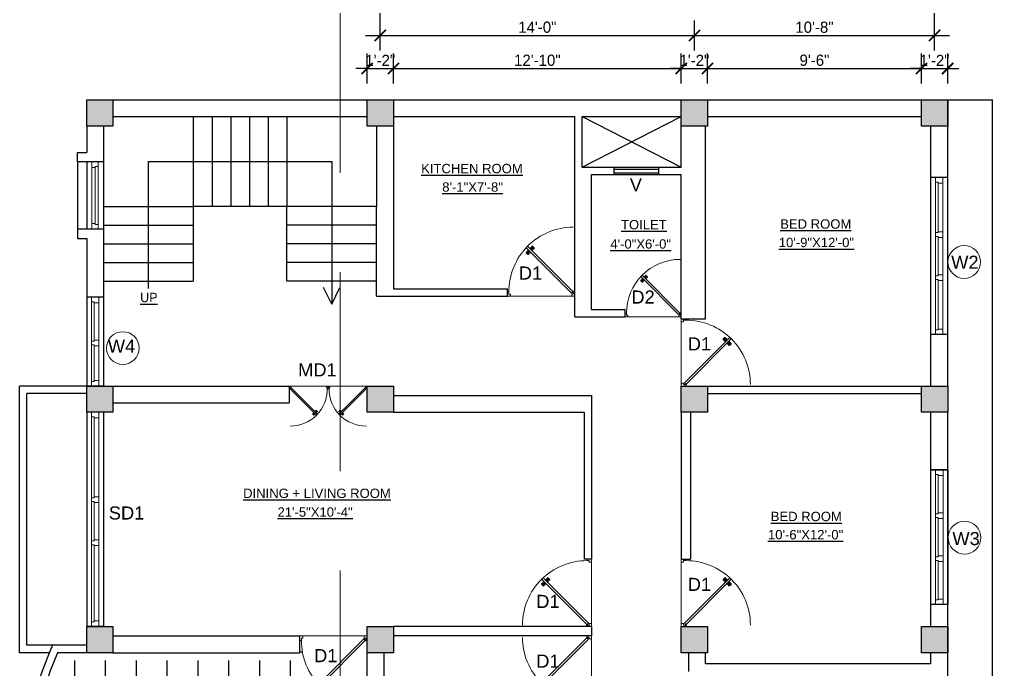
# Model space of a CAD drawing. Header units: inches. Extents: x -343 to 13887, y -13069 to -746.
# Drawn here: x 6872 to 7393, y -9431 to -9083 of the extents above; entities that cross this region are included whole.
import ezdxf

# ---------------------------------------------------------------- set-up
doc = ezdxf.new("R2010")
doc.units = ezdxf.units.IN
doc.header["$LTSCALE"] = 17
doc.header["$MEASUREMENT"] = 0
doc.linetypes.add('21_FP_00$0$HIDDEN', pattern=[0.375, 0.25, -0.125])
doc.linetypes.add('PHANTOM2', pattern=[1.25, 0.625, -0.125, 0.125, -0.125, 0.125, -0.125])
for name, color, linetype, lineweight in [('25 BOT BAR', 12, 'Continuous', 25), ('aa_section_line', 2, 'PHANTOM2', 13), ('door', 202, 'Continuous', 5), ('DOOR & WIN', 1, 'Continuous', 25), ('OUTLINE', 1, 'Continuous', 25), ('PUERTAS', 7, 'Continuous', 9), ('TEXT', 231, 'Continuous', 20), ('WINDOW FRAME PLAN', 162, 'Continuous', 18)]:
    doc.layers.add(name, color=color, linetype=linetype, lineweight=lineweight)
doc.styles.add('ARCHITECTURE', font='stylu.ttf')
doc.styles.add('DIMTEXT', font='arial.ttf', dxfattribs={"height": 6})
doc.dimstyles.new('8 SCALE', dxfattribs={"dimscale": 0, "dimtxt": 6, "dimasz": 6, "dimexe": 8, "dimexo": 8, "dimgap": 1.25, "dimtad": 1, "dimdec": 0, "dimzin": 3, "dimdsep": 46, "dimlunit": 4, "dimtxsty": 'ARCHITECTURE', "dimblk": 'ARCHTICK', "dimcen": 8, "dimdle": 8, "dimclrd": 5, "dimclre": 5, "dimclrt": 7, "dimadec": 0, "dimazin": 0, "dimtfac": 0.75, "dimtdec": 0, "dimtix": 1, "dimtmove": 2, "dimatfit": 3, "dimldrblk": 'ARCHTICK', "dimfxl": 8, "dimfxlon": 1, "dimtolj": 1, "dimtzin": 0, "dimlwd": -1, "dimlwe": -1, "dimarcsym": 0})

# ---------------------------------------------------------------- blocks, each defined once
blk = doc.blocks.new('DFFDFD')
at = {"layer": 'DOOR & WIN'}
for p, q in [((-13646.78, -2252.33), (-13646.78, -2168.33)), ((-13637.78, -2168.33), (-13646.78, -2168.33)), ((-13637.78, -2168.33), (-13637.78, -2252.33)), ((-13637.78, -2252.33), (-13646.78, -2252.33)), ((-13637.78, -2252.33), (-13646.78, -2252.33))]:
    blk.add_line(p, q, dxfattribs=at)
at = {"layer": 'WINDOW FRAME PLAN'}
for p, q in [((-13644.28, -2168.33), (-13644.28, -2170.83)), ((-13640.28, -2168.33), (-13640.28, -2171.33)), ((-13644.28, -2249.83), (-13644.28, -2170.83)), ((-13644.28, -2170.83), (-13642.78, -2170.83)), ((-13642.78, -2170.83), (-13642.78, -2171.33)), ((-13642.78, -2171.33), (-13642.78, -2197.83)), ((-13642.78, -2171.33), (-13640.28, -2171.33)), ((-13640.28, -2171.33), (-13640.28, -2249.33)), ((-13644.28, -2197.83), (-13642.78, -2197.83)), ((-13644.28, -2199.83), (-13642.78, -2199.83)), ((-13642.78, -2197.33), (-13640.28, -2197.33)), ((-13642.78, -2199.83), (-13642.78, -2200.33)), ((-13642.78, -2199.83), (-13642.78, -2220.83)), ((-13642.78, -2200.33), (-13640.28, -2200.33)), ((-13644.28, -2220.83), (-13642.78, -2220.83)), ((-13642.78, -2220.33), (-13640.28, -2220.33)), ((-13642.78, -2220.83), (-13642.78, -2220.33)), ((-13644.28, -2222.83), (-13642.78, -2222.83)), ((-13642.78, -2222.83), (-13642.78, -2249.33)), ((-13642.78, -2223.33), (-13640.28, -2223.33)), ((-13644.28, -2252.33), (-13644.28, -2249.83)), ((-13644.28, -2249.83), (-13642.78, -2249.83)), ((-13642.78, -2249.33), (-13640.28, -2249.33)), ((-13642.78, -2249.83), (-13642.78, -2249.33)), ((-13640.28, -2252.33), (-13640.28, -2249.33))]:
    blk.add_line(p, q, dxfattribs=at)
blk = doc.blocks.new('2ft6in')
at = {"layer": 'PUERTAS', "color": 2}
for p, q in [((0.84, 2.1), (21.02, 22.28)), ((21.71, 21.6), (1.47, 1.37)), ((18.33, 21.76), (18.31, 21.77)), ((21.71, 21.6), (21.02, 22.28)), ((21.18, 18.9), (21.2, 18.89)), ((0, 2), (0, 0)), ((0.6, 2), (0, 2)), ((1.33, 0), (0, 0)), ((0.6, 1.26), (0.6, 2.04)), ((0.67, 1.26), (0.6, 1.26)), ((0.67, 1.26), (0.67, 2.01)), ((0.67, 1), (0.67, 1.26)), ((1.33, 1), (0.67, 1)), ((1.31, 1.53), (0.79, 2.06)), ((1.36, 1.58), (0.81, 2.12)), ((1.36, 1.58), (1.31, 1.53)), ((1.47, 1.37), (1.31, 1.53)), ((1.33, 0), (1.33, 1)), ((28.67, 0), (28.67, 1)), ((28.67, 1), (29.33, 1)), ((28.67, 0), (30, 0)), ((29.33, 1), (29.33, 2)), ((29.33, 2), (30, 2)), ((30, 0), (30, 2))]:
    blk.add_line(p, q, dxfattribs=at)
at = {"layer": 'PUERTAS', "color": 8}
for p, q in [((18.81, 20.78), (18.04, 21.4)), ((18.86, 20.83), (18.08, 21.46)), ((18.95, 20.92), (18.2, 21.58)), ((18.44, 21.9), (18.31, 21.77)), ((19.07, 21.03), (18.34, 21.72)), ((18.44, 21.9), (18.56, 22.02)), ((18.58, 22.01), (18.56, 22.02)), ((19.3, 21.26), (18.61, 22)), ((19.42, 21.38), (18.75, 22.14)), ((19.51, 21.48), (18.88, 22.26)), ((19.55, 21.53), (18.93, 22.3)), ((19.13, 20.8), (19.03, 20.9)), ((19.15, 20.82), (19.05, 20.92)), ((19.19, 20.87), (19.1, 20.96)), ((19.25, 20.93), (19.16, 21.02)), ((19.28, 20.63), (19.32, 20.83)), ((19.4, 21.08), (19.31, 21.17)), ((19.47, 21.15), (19.38, 21.24)), ((19.43, 20.78), (19.4, 20.9)), ((19.51, 21.19), (19.42, 21.28)), ((19.55, 20.91), (19.43, 20.94)), ((19.53, 21.21), (19.44, 21.3)), ((19.7, 21.06), (19.51, 21.01)), ((19.89, 21.24), (19.58, 21.08)), ((20.07, 21.42), (19.64, 21.15)), ((18.91, 20.27), (19.19, 20.69)), ((19.09, 20.44), (19.25, 20.76)), ((19.69, 19.49), (20.12, 19.76)), ((19.87, 19.67), (20.18, 19.83)), ((20.06, 19.85), (20.25, 19.9)), ((20.21, 20), (20.33, 19.97)), ((20.21, 19.38), (20.83, 18.61)), ((20.23, 19.7), (20.32, 19.61)), ((20.25, 19.72), (20.34, 19.63)), ((20.25, 19.43), (20.88, 18.65)), ((20.29, 19.76), (20.38, 19.67)), ((20.33, 20.13), (20.36, 20.01)), ((20.34, 19.53), (21, 18.77)), ((20.36, 19.83), (20.45, 19.74)), ((20.48, 20.28), (20.44, 20.08)), ((20.46, 19.64), (21.14, 18.91)), ((20.5, 19.98), (20.6, 19.89)), ((20.67, 20.47), (20.51, 20.15)), ((20.85, 20.64), (20.57, 20.22)), ((20.57, 20.04), (20.66, 19.95)), ((20.61, 20.09), (20.7, 19.99)), ((20.63, 20.11), (20.72, 20.01)), ((20.69, 19.87), (21.42, 19.19)), ((20.81, 19.99), (21.56, 19.33)), ((20.9, 20.08), (21.68, 19.45)), ((20.95, 20.13), (21.72, 19.51)), ((21.32, 19.01), (21.2, 18.89)), ((21.32, 19.01), (21.44, 19.14)), ((21.43, 19.15), (21.44, 19.14)), ((0, 0), (30, 0))]:
    blk.add_line(p, q, dxfattribs=at)
at = {"layer": 'PUERTAS', "color": 1}
for p, q in [((18.06, 21.44), (18.48, 21.86)), ((18.74, 20.79), (18.06, 21.34)), ((18.08, 21.51), (18.45, 21.88)), ((18.11, 21.49), (18.08, 21.51)), ((18.82, 22.25), (18.45, 21.88)), ((18.9, 22.28), (18.48, 21.86)), ((18.84, 22.23), (18.82, 22.25)), ((18.83, 20.8), (19.18, 21.15)), ((18.92, 20.89), (18.93, 20.88)), ((19.54, 21.59), (18.99, 22.27)), ((19.02, 20.88), (19.24, 21.1)), ((19.12, 20.8), (19.03, 20.89)), ((19.11, 20.79), (19.33, 21.01)), ((19.54, 21.5), (19.18, 21.15)), ((19.45, 21.31), (19.24, 21.1)), ((19.55, 21.22), (19.33, 21.01)), ((19.45, 21.41), (19.45, 21.41)), ((19.54, 21.22), (19.45, 21.31)), ((19.64, 21.23), (19.64, 21.23)), ((19.74, 21.24), (19.73, 21.23)), ((20.12, 21.49), (19.74, 21.24)), ((20.22, 21.48), (20.22, 21.49)), ((18.84, 20.21), (19.1, 20.6)), ((18.85, 20.11), (18.84, 20.12)), ((19.1, 20.7), (19.11, 20.69)), ((19.1, 20.6), (19.1, 20.6)), ((19.53, 19.43), (19.54, 19.42)), ((19.64, 19.42), (20.02, 19.67)), ((20.02, 19.67), (20.03, 19.68)), ((20.12, 19.68), (20.12, 19.68)), ((20.21, 19.69), (20.43, 19.9)), ((20.22, 19.41), (20.57, 19.76)), ((20.22, 19.69), (20.31, 19.6)), ((20.22, 19.32), (20.76, 18.64)), ((20.31, 19.6), (20.52, 19.81)), ((20.31, 19.5), (20.31, 19.5)), ((20.65, 20.12), (20.43, 19.9)), ((20.74, 20.03), (20.52, 19.81)), ((20.93, 20.11), (20.57, 19.76)), ((20.64, 20.11), (20.73, 20.02)), ((20.66, 20.31), (20.65, 20.31)), ((20.65, 20.21), (20.65, 20.22)), ((20.91, 20.7), (20.66, 20.31)), ((20.84, 20.02), (20.83, 20.03)), ((20.86, 18.63), (21.28, 19.05)), ((20.91, 20.8), (20.91, 20.79)), ((20.91, 18.68), (20.94, 18.66)), ((20.94, 18.66), (21.31, 19.03)), ((21.02, 20.12), (21.7, 19.57)), ((21.7, 19.47), (21.28, 19.05)), ((21.67, 19.4), (21.31, 19.03)), ((21.65, 19.42), (21.67, 19.4))]:
    blk.add_line(p, q, dxfattribs=at)
at = {"layer": 'PUERTAS', "color": 2}
for radius in [0.129, 0.0627]:
    blk.add_circle((0.68, 2.14), radius, dxfattribs=at)
at = {"layer": 'PUERTAS', "color": 8}
blk.add_arc((0.68, 2.14), 28.65, 359.7285, 90.0333, dxfattribs=at)
at = {"layer": 'PUERTAS', "color": 1}
for centre, start, end in [((18.94, 22.23), 38.9236, 135), ((18.97, 20.93), 225, 315), ((19.4, 21.36), 315, 45), ((19.49, 21.55), 315, 38.9236), ((19.6, 21.18), 50.2572, 135), ((19.68, 21.28), 230.2572, 315), ((20.17, 21.44), 45, 135), ((18.78, 20.84), 231.0764, 315), ((18.89, 20.16), 135, 225), ((19.16, 20.74), 135, 219.7428), ((19.06, 20.65), 315, 39.7428), ((19.59, 19.47), 225, 315), ((20.07, 19.63), 50.2572, 135), ((20.16, 19.73), 230.2572, 315), ((20.27, 19.36), 135, 218.9236), ((20.35, 19.55), 135, 225), ((20.7, 20.26), 135, 219.7428), ((20.6, 20.17), 315, 39.7428), ((20.78, 19.98), 45, 135), ((20.82, 18.68), 218.9236, 315), ((20.87, 20.75), 315, 45), ((20.98, 20.07), 51.0764, 135), ((21.65, 19.52), 315, 51.0764)]:
    blk.add_arc(centre, 0.0667, start, end, dxfattribs=at)
blk = doc.blocks.new('*U2794')
at = {"color": 3, "xscale": -1}
blk.add_blockref('2ft6in', (42, 0), dxfattribs=at)
blk = doc.blocks.new('MAIN DLOOR')
at = {"layer": 'door', "color": 3, "yscale": 0.7999999999374268, "zscale": 0.7999999998966563, "rotation": 180}
for p, xscale in [((11264.75, 306.61), 0.7999999999592546), ((11245.55, 306.61), -0.7999999999592546)]:
    blk.add_blockref('*U2794', p, dxfattribs=dict(at, xscale=xscale))
blk = doc.blocks.new('ffddd')
at = {"layer": 'DOOR & WIN'}
for p, q in [((-13345.31, -2388.07), (-13345.31, -2316.07)), ((-13336.31, -2316.07), (-13345.31, -2316.07)), ((-13336.31, -2316.07), (-13336.31, -2388.07)), ((-13336.31, -2388.07), (-13345.31, -2388.07)), ((-13336.31, -2388.07), (-13345.31, -2388.07))]:
    blk.add_line(p, q, dxfattribs=at)
at = {"layer": 'WINDOW FRAME PLAN'}
for p, q in [((-13342.81, -2316.07), (-13342.81, -2318.57)), ((-13342.81, -2385.57), (-13342.81, -2318.57)), ((-13342.81, -2318.57), (-13341.31, -2318.57)), ((-13341.31, -2318.57), (-13341.31, -2319.07)), ((-13341.31, -2319.07), (-13341.31, -2339.57)), ((-13341.31, -2319.07), (-13338.81, -2319.07)), ((-13338.81, -2316.07), (-13338.81, -2319.07)), ((-13338.81, -2319.07), (-13338.81, -2385.07)), ((-13342.81, -2339.57), (-13341.31, -2339.57)), ((-13342.81, -2341.57), (-13341.31, -2341.57)), ((-13341.31, -2339.07), (-13338.81, -2339.07)), ((-13341.31, -2341.57), (-13341.31, -2342.07)), ((-13341.31, -2341.57), (-13341.31, -2362.57)), ((-13341.31, -2342.07), (-13338.81, -2342.07)), ((-13342.81, -2362.57), (-13341.31, -2362.57)), ((-13341.31, -2362.07), (-13338.81, -2362.07)), ((-13341.31, -2362.57), (-13341.31, -2362.07)), ((-13342.81, -2364.57), (-13341.31, -2364.57)), ((-13341.31, -2364.57), (-13341.31, -2385.57)), ((-13341.31, -2365.07), (-13338.81, -2365.07)), ((-13342.81, -2388.07), (-13342.81, -2385.57)), ((-13342.81, -2385.57), (-13341.31, -2385.57)), ((-13341.31, -2385.07), (-13338.81, -2385.07)), ((-13341.31, -2385.57), (-13341.31, -2385.07)), ((-13338.81, -2388.07), (-13338.81, -2385.07))]:
    blk.add_line(p, q, dxfattribs=at)
blk = doc.blocks.new('_ArchTick')
at = {"color": 0, "linetype": 'ByBlock', "const_width": 0.15}
blk.add_lwpolyline([(-0.5, -0.5), (0.5, 0.5)], dxfattribs=at)
blk = doc.blocks.new('*D3039')
at = {"layer": 'Defpoints', "color": 0, "transparency": 16777216}
for p in [(7072.29, -9109.66), (7058.29, -9126.4), (7072.29, -9126.4)]:
    blk.add_point(p, dxfattribs=at)
at = {"layer": 'OUTLINE', "color": 5, "transparency": 16777216}
for p, q in [((7058.29, -9117.66), (7058.29, -9101.66)), ((7072.29, -9117.66), (7072.29, -9101.66)), ((7058.29, -9109.66), (7052.29, -9109.66)), ((7058.29, -9109.66), (7072.29, -9109.66)), ((7072.29, -9109.66), (7078.29, -9109.66))]:
    blk.add_line(p, q, dxfattribs=at)
at = {"layer": 'OUTLINE', "color": 5, "transparency": 16777216, "xscale": 6, "yscale": 6, "zscale": 6}
blk.add_blockref('_ArchTick', (7058.29, -9109.66), dxfattribs=at)
at = {"layer": 'OUTLINE', "color": 5, "transparency": 16777216, "xscale": 6, "yscale": 6, "zscale": 6, "rotation": 180}
blk.add_blockref('_ArchTick', (7072.29, -9109.66), dxfattribs=at)
at = {"layer": 'OUTLINE', "color": 7, "transparency": 16777216, "insert": (7065.29, -9105.35), "char_height": 6, "attachment_point": 5, "style": 'ARCHITECTURE'}
blk.add_mtext('\\A1;1\'-2"', dxfattribs=at)
blk = doc.blocks.new('*D3040')
at = {"layer": 'Defpoints', "color": 0, "transparency": 16777216}
for p in [(7226.29, -9109.66), (7072.29, -9126.4), (7226.29, -9126.4)]:
    blk.add_point(p, dxfattribs=at)
at = {"layer": 'OUTLINE', "color": 5, "transparency": 16777216}
for p, q in [((7072.29, -9117.66), (7072.29, -9101.66)), ((7226.29, -9117.66), (7226.29, -9101.66)), ((7064.29, -9109.66), (7234.29, -9109.66))]:
    blk.add_line(p, q, dxfattribs=at)
at = {"layer": 'OUTLINE', "color": 5, "transparency": 16777216, "xscale": 6, "yscale": 6, "zscale": 6, "rotation": 180}
blk.add_blockref('_ArchTick', (7072.29, -9109.66), dxfattribs=at)
at = {"layer": 'OUTLINE', "color": 5, "transparency": 16777216, "xscale": 6, "yscale": 6, "zscale": 6}
blk.add_blockref('_ArchTick', (7226.29, -9109.66), dxfattribs=at)
at = {"layer": 'OUTLINE', "color": 7, "transparency": 16777216, "insert": (7149.29, -9105.3), "char_height": 6, "attachment_point": 5, "style": 'ARCHITECTURE'}
blk.add_mtext('\\A1;12\'-10"', dxfattribs=at)
blk = doc.blocks.new('*D3041')
at = {"layer": 'Defpoints', "color": 0, "transparency": 16777216}
for p in [(7240.29, -9109.66), (7226.29, -9126.4), (7240.29, -9126.4)]:
    blk.add_point(p, dxfattribs=at)
at = {"layer": 'OUTLINE', "color": 5, "transparency": 16777216}
for p, q in [((7226.29, -9117.66), (7226.29, -9101.66)), ((7240.29, -9117.66), (7240.29, -9101.66)), ((7226.29, -9109.66), (7220.29, -9109.66)), ((7226.29, -9109.66), (7240.29, -9109.66)), ((7240.29, -9109.66), (7246.29, -9109.66))]:
    blk.add_line(p, q, dxfattribs=at)
at = {"layer": 'OUTLINE', "color": 5, "transparency": 16777216, "xscale": 6, "yscale": 6, "zscale": 6}
blk.add_blockref('_ArchTick', (7226.29, -9109.66), dxfattribs=at)
at = {"layer": 'OUTLINE', "color": 5, "transparency": 16777216, "xscale": 6, "yscale": 6, "zscale": 6, "rotation": 180}
blk.add_blockref('_ArchTick', (7240.29, -9109.66), dxfattribs=at)
at = {"layer": 'OUTLINE', "color": 7, "transparency": 16777216, "insert": (7233.29, -9105.35), "char_height": 6, "attachment_point": 5, "style": 'ARCHITECTURE'}
blk.add_mtext('\\A1;1\'-2"', dxfattribs=at)
blk = doc.blocks.new('*D3042')
at = {"layer": 'Defpoints', "color": 0, "transparency": 16777216}
for p in [(7354.76, -9109.66), (7240.29, -9126.4), (7354.76, -9126.4)]:
    blk.add_point(p, dxfattribs=at)
at = {"layer": 'OUTLINE', "color": 5, "transparency": 16777216}
for p, q in [((7240.29, -9117.66), (7240.29, -9101.66)), ((7354.76, -9117.66), (7354.76, -9101.66)), ((7232.29, -9109.66), (7362.76, -9109.66))]:
    blk.add_line(p, q, dxfattribs=at)
at = {"layer": 'OUTLINE', "color": 5, "transparency": 16777216, "xscale": 6, "yscale": 6, "zscale": 6, "rotation": 180}
blk.add_blockref('_ArchTick', (7240.29, -9109.66), dxfattribs=at)
at = {"layer": 'OUTLINE', "color": 5, "transparency": 16777216, "xscale": 6, "yscale": 6, "zscale": 6}
blk.add_blockref('_ArchTick', (7354.76, -9109.66), dxfattribs=at)
at = {"layer": 'OUTLINE', "color": 7, "transparency": 16777216, "insert": (7297.52, -9105.29), "char_height": 6, "attachment_point": 5, "style": 'ARCHITECTURE'}
blk.add_mtext('\\A1;9\'-6"', dxfattribs=at)
blk = doc.blocks.new('*D3043')
at = {"layer": 'Defpoints', "color": 0, "transparency": 16777216}
for p in [(7368.76, -9109.66), (7354.76, -9126.4), (7368.76, -9126.4)]:
    blk.add_point(p, dxfattribs=at)
at = {"layer": 'OUTLINE', "color": 5, "transparency": 16777216}
for p, q in [((7354.76, -9117.66), (7354.76, -9101.66)), ((7368.76, -9117.66), (7368.76, -9101.66)), ((7354.76, -9109.66), (7348.76, -9109.66)), ((7354.76, -9109.66), (7368.76, -9109.66)), ((7368.76, -9109.66), (7374.76, -9109.66))]:
    blk.add_line(p, q, dxfattribs=at)
at = {"layer": 'OUTLINE', "color": 5, "transparency": 16777216, "xscale": 6, "yscale": 6, "zscale": 6}
blk.add_blockref('_ArchTick', (7354.76, -9109.66), dxfattribs=at)
at = {"layer": 'OUTLINE', "color": 5, "transparency": 16777216, "xscale": 6, "yscale": 6, "zscale": 6, "rotation": 180}
blk.add_blockref('_ArchTick', (7368.76, -9109.66), dxfattribs=at)
at = {"layer": 'OUTLINE', "color": 7, "transparency": 16777216, "insert": (7361.76, -9105.35), "char_height": 6, "attachment_point": 5, "style": 'ARCHITECTURE'}
blk.add_mtext('\\A1;1\'-2"', dxfattribs=at)
blk = doc.blocks.new('*D3044')
at = {"layer": 'Defpoints', "color": 0, "transparency": 16777216}
for p in [(7233.29, -9092.02), (7065.29, -9133.4), (7233.29, -9133.4)]:
    blk.add_point(p, dxfattribs=at)
at = {"layer": 'OUTLINE', "color": 5, "transparency": 16777216}
for p, q in [((7065.29, -9100.02), (7065.29, -9084.02)), ((7233.29, -9100.02), (7233.29, -9084.02)), ((7057.29, -9092.02), (7241.29, -9092.02))]:
    blk.add_line(p, q, dxfattribs=at)
at = {"layer": 'OUTLINE', "color": 5, "transparency": 16777216, "xscale": 6, "yscale": 6, "zscale": 6, "rotation": 180}
blk.add_blockref('_ArchTick', (7065.29, -9092.02), dxfattribs=at)
at = {"layer": 'OUTLINE', "color": 5, "transparency": 16777216, "xscale": 6, "yscale": 6, "zscale": 6}
blk.add_blockref('_ArchTick', (7233.29, -9092.02), dxfattribs=at)
at = {"layer": 'OUTLINE', "color": 7, "transparency": 16777216, "insert": (7149.29, -9087.61), "char_height": 6, "attachment_point": 5, "style": 'ARCHITECTURE'}
blk.add_mtext('\\A1;14\'-0"', dxfattribs=at)
blk = doc.blocks.new('*D3045')
at = {"layer": 'Defpoints', "color": 0, "transparency": 16777216}
for p in [(7361.76, -9092.02), (7233.29, -9133.4), (7361.76, -9133.4)]:
    blk.add_point(p, dxfattribs=at)
at = {"layer": 'OUTLINE', "color": 5, "transparency": 16777216}
for p, q in [((7233.29, -9100.02), (7233.29, -9084.02)), ((7361.76, -9100.02), (7361.76, -9084.02)), ((7225.29, -9092.02), (7369.76, -9092.02))]:
    blk.add_line(p, q, dxfattribs=at)
at = {"layer": 'OUTLINE', "color": 5, "transparency": 16777216, "xscale": 6, "yscale": 6, "zscale": 6, "rotation": 180}
blk.add_blockref('_ArchTick', (7233.29, -9092.02), dxfattribs=at)
at = {"layer": 'OUTLINE', "color": 5, "transparency": 16777216, "xscale": 6, "yscale": 6, "zscale": 6}
blk.add_blockref('_ArchTick', (7361.76, -9092.02), dxfattribs=at)
at = {"layer": 'OUTLINE', "color": 7, "transparency": 16777216, "insert": (7297.52, -9087.64), "char_height": 6, "attachment_point": 5, "style": 'ARCHITECTURE'}
blk.add_mtext('\\A1;10\'-8"', dxfattribs=at)
blk = doc.blocks.new('*D3046')
at = {"layer": 'Defpoints', "color": 0, "transparency": 16777216}
for p in [(7361.76, -9076.49), (7065.29, -9133.4), (7361.76, -9133.4)]:
    blk.add_point(p, dxfattribs=at)
at = {"layer": 'OUTLINE', "color": 5, "transparency": 16777216}
for p, q in [((7065.29, -9084.49), (7065.29, -9068.49)), ((7361.76, -9084.49), (7361.76, -9068.49)), ((7057.29, -9076.49), (7369.76, -9076.49))]:
    blk.add_line(p, q, dxfattribs=at)
at = {"layer": 'OUTLINE', "color": 5, "transparency": 16777216, "xscale": 6, "yscale": 6, "zscale": 6, "rotation": 180}
blk.add_blockref('_ArchTick', (7065.29, -9076.49), dxfattribs=at)
at = {"layer": 'OUTLINE', "color": 5, "transparency": 16777216, "xscale": 6, "yscale": 6, "zscale": 6}
blk.add_blockref('_ArchTick', (7361.76, -9076.49), dxfattribs=at)
at = {"layer": 'OUTLINE', "color": 7, "transparency": 16777216, "insert": (7213.52, -9072.11), "char_height": 6, "attachment_point": 5, "style": 'ARCHITECTURE'}
blk.add_mtext('\\A1;24\'-8"', dxfattribs=at)
blk = doc.blocks.new('3ft')
at = {"layer": 'PUERTAS', "color": 6}
for p, q in [((1.01, 2.52), (25.23, 26.74)), ((26.05, 25.92), (25.23, 26.74)), ((26.05, 25.92), (1.77, 1.64)), ((0, 2.4), (0, 0)), ((0.72, 2.4), (0, 2.4)), ((1.6, 0), (0, 0)), ((0.72, 1.52), (0.72, 2.44)), ((0.8, 1.52), (0.72, 1.52)), ((0.8, 1.52), (0.8, 2.41)), ((0.8, 1.2), (0.8, 1.52)), ((1.6, 1.2), (0.8, 1.2)), ((1.57, 1.84), (0.94, 2.47)), ((1.63, 1.89), (0.97, 2.55)), ((1.63, 1.89), (1.57, 1.84)), ((1.77, 1.64), (1.57, 1.84)), ((1.6, 0), (1.6, 1.2)), ((34.4, 0), (34.4, 1.2)), ((34.4, 1.2), (35.2, 1.2)), ((34.4, 0), (36, 0)), ((35.2, 1.2), (35.2, 2.4)), ((35.2, 2.4), (36, 2.4)), ((36, 0), (36, 2.4))]:
    blk.add_line(p, q, dxfattribs=at)
at = {"layer": 'PUERTAS', "color": 1}
for p, q in [((21.67, 25.73), (22.17, 26.23)), ((21.7, 25.82), (22.14, 26.26)), ((22.58, 26.7), (22.14, 26.26)), ((22.67, 26.73), (22.17, 26.23)), ((22.61, 26.67), (22.58, 26.7)), ((23.45, 25.91), (22.79, 26.73)), ((22.49, 24.95), (21.67, 25.61)), ((21.73, 25.79), (21.7, 25.82)), ((22.6, 24.96), (23.02, 25.38)), ((22.61, 24.25), (22.92, 24.72)), ((22.62, 24.13), (22.61, 24.14)), ((22.7, 25.07), (22.71, 25.06)), ((22.82, 25.06), (23.08, 25.32)), ((22.94, 24.95), (22.83, 25.07)), ((22.92, 24.72), (22.92, 24.72)), ((22.93, 24.94), (23.19, 25.21)), ((22.93, 24.84), (22.93, 24.83)), ((23.44, 25.81), (23.02, 25.38)), ((23.34, 25.58), (23.08, 25.32)), ((23.46, 25.47), (23.19, 25.21)), ((23.33, 25.7), (23.34, 25.69)), ((23.45, 25.46), (23.33, 25.57)), ((23.44, 23.31), (23.45, 23.3)), ((23.56, 23.3), (24.03, 23.61)), ((23.57, 25.47), (23.57, 25.47)), ((24.15, 25.79), (23.68, 25.48)), ((23.68, 25.48), (23.68, 25.48)), ((24.03, 23.61), (24.03, 23.62)), ((24.14, 23.62), (24.14, 23.62)), ((24.25, 23.62), (24.51, 23.89)), ((24.27, 25.78), (24.26, 25.79)), ((24.26, 23.29), (24.69, 23.71)), ((24.26, 23.63), (24.37, 23.52)), ((24.26, 23.18), (24.92, 22.37)), ((24.37, 23.52), (24.63, 23.77)), ((24.37, 23.4), (24.37, 23.4)), ((24.78, 24.15), (24.51, 23.89)), ((24.89, 24.03), (24.63, 23.77)), ((25.11, 24.14), (24.69, 23.71)), ((24.77, 24.14), (24.88, 24.03)), ((24.79, 24.38), (24.78, 24.37)), ((24.78, 24.26), (24.78, 24.26)), ((25.1, 24.84), (24.79, 24.38)), ((25, 24.03), (25, 24.03)), ((25.04, 22.36), (25.54, 22.86)), ((25.09, 24.96), (25.1, 24.95)), ((25.1, 22.42), (25.13, 22.39)), ((25.13, 22.39), (25.57, 22.83)), ((25.22, 24.14), (26.03, 23.48)), ((26.04, 23.37), (25.54, 22.86)), ((26.01, 23.27), (25.57, 22.83)), ((25.98, 23.3), (26.01, 23.27))]:
    blk.add_line(p, q, dxfattribs=at)
at = {"layer": 'PUERTAS', "color": 8}
for p, q in [((22.13, 26.28), (21.98, 26.13)), ((22.88, 25.24), (22.01, 26.06)), ((22.13, 26.28), (22.27, 26.42)), ((22.29, 26.41), (22.27, 26.42)), ((23.16, 25.52), (22.34, 26.39)), ((23.3, 25.66), (22.5, 26.56)), ((23.41, 25.77), (22.65, 26.71)), ((23.46, 25.83), (22.72, 26.75)), ((22.57, 24.94), (21.65, 25.68)), ((22.63, 24.99), (21.69, 25.75)), ((22.74, 25.1), (21.84, 25.9)), ((22.69, 24.32), (23.02, 24.83)), ((22.95, 24.96), (22.84, 25.07)), ((22.98, 24.99), (22.86, 25.1)), ((23.03, 25.04), (22.91, 25.15)), ((22.91, 24.53), (23.1, 24.91)), ((23.11, 25.12), (22.99, 25.23)), ((23.13, 24.76), (23.18, 24.99)), ((23.28, 25.3), (23.17, 25.41)), ((23.36, 25.37), (23.25, 25.49)), ((23.31, 24.94), (23.28, 25.08)), ((23.41, 25.43), (23.3, 25.54)), ((23.46, 25.09), (23.32, 25.13)), ((23.44, 25.45), (23.33, 25.56)), ((23.64, 25.27), (23.41, 25.22)), ((23.87, 25.49), (23.49, 25.3)), ((24.08, 25.71), (23.57, 25.38)), ((23.63, 23.38), (24.14, 23.72)), ((23.84, 23.6), (24.22, 23.79)), ((24.07, 23.82), (24.3, 23.88)), ((24.25, 24), (24.39, 23.97)), ((24.25, 23.26), (24.99, 22.34)), ((24.27, 23.64), (24.38, 23.53)), ((24.3, 23.67), (24.41, 23.56)), ((24.3, 23.32), (25.06, 22.38)), ((24.35, 23.72), (24.46, 23.61)), ((24.4, 24.15), (24.43, 24.01)), ((24.41, 23.43), (25.2, 22.53)), ((24.43, 23.8), (24.54, 23.69)), ((24.58, 24.33), (24.52, 24.1)), ((24.55, 23.57), (25.37, 22.7)), ((24.6, 23.97), (24.72, 23.86)), ((24.8, 24.56), (24.61, 24.18)), ((25.02, 24.77), (24.68, 24.26)), ((24.68, 24.05), (24.79, 23.94)), ((24.73, 24.1), (24.85, 23.99)), ((24.76, 24.13), (24.87, 24.02)), ((24.83, 23.85), (25.7, 23.03)), ((24.97, 23.99), (25.87, 23.2)), ((25.08, 24.1), (26.02, 23.34)), ((25.14, 24.15), (26.06, 23.41)), ((25.58, 22.82), (25.43, 22.67)), ((25.58, 22.82), (25.73, 22.97)), ((25.72, 22.98), (25.73, 22.97)), ((0, 0), (36, 0))]:
    blk.add_line(p, q, dxfattribs=at)
at = {"layer": 'PUERTAS', "color": 2}
for p, q in [((21.99, 26.11), (21.98, 26.13)), ((25.42, 22.68), (25.43, 22.67))]:
    blk.add_line(p, q, dxfattribs=at)
at = {"layer": 'PUERTAS', "color": 6}
for radius in [0.155, 0.0752]:
    blk.add_circle((0.82, 2.56), radius, dxfattribs=at)
blk.add_arc((0.82, 2.56), 34.38, 359.7285, 90.0333, dxfattribs=at)
at = {"layer": 'PUERTAS', "color": 1}
for centre, start, end in [((22.73, 26.68), 38.9236, 135), ((22.54, 25.01), 231.0764, 315), ((22.67, 24.2), 135, 225), ((22.77, 25.12), 225, 315), ((22.99, 24.89), 135, 219.7428), ((22.87, 24.78), 315, 39.7428), ((23.28, 25.63), 315, 45), ((23.39, 25.86), 315, 38.9236), ((23.51, 23.36), 225, 315), ((23.51, 25.41), 50.2572, 135), ((23.62, 25.53), 230.2572, 315), ((24.09, 23.56), 50.2572, 135), ((24.2, 23.68), 230.2572, 315), ((24.2, 25.73), 45, 135), ((24.32, 23.23), 135, 218.9236), ((24.42, 23.46), 135, 225), ((24.84, 24.31), 135, 219.7428), ((24.72, 24.21), 315, 39.7428), ((24.94, 23.98), 45, 135), ((24.98, 22.42), 218.9236, 315), ((25.04, 24.89), 315, 45), ((25.17, 24.08), 51.0764, 135), ((25.98, 23.42), 315, 51.0764)]:
    blk.add_arc(centre, 0.08, start, end, dxfattribs=at)
blk = doc.blocks.new('*U2802')
at = {"color": 3, "xscale": -1}
blk.add_blockref('3ft', (42, 0), dxfattribs=at)
blk = doc.blocks.new('*U3030')
at = {"color": 3}
blk.add_blockref('3ft', (0, 0), dxfattribs=at)

msp = doc.modelspace()

# ---------------------------------------------------------------- hatches: boundary and pattern name
at = {"layer": 'DOOR & WIN'}
h = msp.add_hatch(color=256, dxfattribs=at)
h.dxf.hatch_style = 1
h.paths.add_polyline_path([(6908.29, -9126.4), (6908.29, -9140.4), (6922.29, -9140.4), (6922.29, -9126.4)])
h = msp.add_hatch(color=256, dxfattribs=at)
h.dxf.hatch_style = 1
h.paths.add_polyline_path([(7058.29, -9126.4), (7058.29, -9140.4), (7072.29, -9140.4), (7072.29, -9126.4)])
h = msp.add_hatch(color=256, dxfattribs=at)
h.dxf.hatch_style = 1
h.paths.add_polyline_path([(7240.29, -9126.4), (7226.29, -9126.4), (7226.29, -9140.4), (7240.29, -9140.4)])
h = msp.add_hatch(color=256, dxfattribs=at)
h.dxf.hatch_style = 1
h.paths.add_polyline_path([(7368.76, -9126.4), (7354.76, -9126.4), (7354.76, -9140.4), (7368.76, -9140.4)])
h = msp.add_hatch(color=256, dxfattribs=at)
h.dxf.hatch_style = 1
h.paths.add_polyline_path([(6922.29, -9279.4), (6908.29, -9279.4), (6908.29, -9293.4), (6922.29, -9293.4)])
h = msp.add_hatch(color=256, dxfattribs=at)
h.dxf.hatch_style = 1
h.paths.add_polyline_path([(7072.29, -9279.4), (7058.29, -9279.4), (7058.29, -9293.4), (7072.29, -9293.4)])
h = msp.add_hatch(color=256, dxfattribs=at)
h.dxf.hatch_style = 1
h.paths.add_polyline_path([(7240.29, -9279.4), (7226.29, -9279.4), (7226.29, -9293.4), (7240.29, -9293.4)])
h = msp.add_hatch(color=256, dxfattribs=at)
h.dxf.hatch_style = 1
h.paths.add_polyline_path([(7368.76, -9279.4), (7354.76, -9279.4), (7354.76, -9293.4), (7368.76, -9293.4)])
h = msp.add_hatch(color=256, dxfattribs=at)
h.dxf.hatch_style = 1
h.paths.add_polyline_path([(6922.29, -9407.88), (6908.29, -9407.88), (6908.29, -9421.88), (6922.29, -9421.88)])
h = msp.add_hatch(color=256, dxfattribs=at)
h.dxf.hatch_style = 1
h.paths.add_polyline_path([(7072.29, -9407.88), (7058.29, -9407.88), (7058.29, -9421.88), (7072.29, -9421.88)])
h = msp.add_hatch(color=256, dxfattribs=at)
h.dxf.hatch_style = 1
h.paths.add_polyline_path([(7240.29, -9407.88), (7226.29, -9407.88), (7226.29, -9421.88), (7240.29, -9421.88)])
h = msp.add_hatch(color=256, dxfattribs=at)
h.dxf.hatch_style = 1
h.paths.add_polyline_path([(7368.76, -9407.88), (7354.76, -9407.88), (7354.76, -9421.88), (7368.76, -9421.88)])
at = {"layer": 'OUTLINE'}
h = msp.add_hatch(dxfattribs=at)
h.set_pattern_fill('ANGLE', color=8, scale=60)
h.set_pattern_definition([(0, (-4219.174, 0), (0, 16.5), [12, -4.5]), (90, (-4219.174, 0), (-16.5, 1e-15), [12, -4.5])])
h.paths.add_polyline_path([(7058.29, -9449.82), (7057.49, -9449.82, -0.415773), (7023.09, -9415.28), (7022.29, -9415.28), (7022.29, -9421.88), (6922.29, -9421.88), (6908.29, -9421.88), (6892.61, -9421.88, 0.203286), (6892.61, -9582.4), (6908.29, -9582.4), (6908.29, -9572.4), (6922.29, -9572.4), (6922.29, -9581.4), (7058.29, -9581.4), (7058.29, -9572.4)])

# ---------------------------------------------------------------- linework, layer by layer
at = {"layer": '25 BOT BAR'}
for p, q in [((6922.29, -9126.4), (7058.29, -9126.4)), ((6922.29, -9135.4), (7058.29, -9135.4)), ((6965.29, -9135.4), (6965.29, -9183.4)), ((6975.29, -9135.4), (6975.29, -9183.4)), ((6985.29, -9135.4), (6985.29, -9183.4)), ((6995.29, -9135.4), (6995.29, -9183.4)), ((7005.29, -9135.4), (7005.29, -9183.4)), ((7015.29, -9135.4), (7015.29, -9183.4)), ((7173.29, -9162.4), (7226.29, -9135.4)), ((7173.29, -9135.4), (7226.29, -9162.4)), ((6908.29, -9140.4), (6908.29, -9154.58)), ((6917.29, -9140.4), (6917.29, -9279.4)), ((7063.29, -9140.4), (7063.29, -9183.4)), ((7072.29, -9140.4), (7072.29, -9227.4)), ((6903.29, -9159.58), (6903.29, -9154.58)), ((6903.29, -9154.58), (6908.29, -9154.58)), ((6908.29, -9159.58), (6903.29, -9159.58)), ((6903.29, -9159.58), (6903.29, -9195.58)), ((6908.29, -9159.58), (6908.29, -9195.58)), ((6917.29, -9159.58), (6908.29, -9159.58)), ((6941.29, -9159.4), (7039.29, -9159.4)), ((6941.29, -9227.19), (6941.29, -9159.4)), ((7039.29, -9159.4), (7039.29, -9235.53)), ((7190.29, -9166.4), (7190.29, -9162.4)), ((7190.29, -9163.4), (7214.29, -9163.4)), ((7214.29, -9166.4), (7214.29, -9162.4)), ((7190.29, -9165.4), (7214.29, -9165.4)), ((6917.29, -9183.4), (6965.29, -9183.4)), ((7015.29, -9183.4), (6965.29, -9183.4)), ((6965.29, -9183.4), (6965.29, -9223.4)), ((7063.29, -9183.4), (7015.29, -9183.4)), ((7015.29, -9223.4), (7015.29, -9183.4)), ((7063.29, -9231.4), (7063.29, -9183.4)), ((6908.29, -9195.58), (6903.29, -9195.58)), ((6903.29, -9195.58), (6903.29, -9200.58)), ((6917.29, -9195.58), (6908.29, -9195.58)), ((6917.29, -9193.4), (6965.29, -9193.4)), ((7063.29, -9193.4), (7015.29, -9193.4)), ((6903.29, -9200.58), (6908.29, -9200.58)), ((6908.29, -9200.58), (6908.29, -9279.4)), ((6917.29, -9203.4), (6965.29, -9203.4)), ((7063.29, -9203.4), (7015.29, -9203.4)), ((6917.29, -9213.4), (6965.29, -9213.4)), ((7063.29, -9213.4), (7015.29, -9213.4)), ((6917.29, -9223.4), (6965.29, -9223.4)), ((7063.29, -9223.4), (7015.29, -9223.4)), ((7039.29, -9235.53), (7034.9, -9226.69)), ((7039.29, -9235.53), (7043.69, -9226.69)), ((7072.29, -9227.4), (7133.29, -9227.4)), ((7133.29, -9231.4), (7133.29, -9227.4)), ((7063.29, -9231.4), (7072.29, -9231.4)), ((7072.29, -9231.4), (7133.29, -9231.4)), ((7196.29, -9242.46), (7196.29, -9238.46)), ((7226.29, -9243.4), (7239.29, -9243.4)), ((6922.29, -9279.4), (7016.55, -9279.4)), ((7072.29, -9284.4), (7178.29, -9284.4)), ((7178.29, -9284.4), (7178.29, -9371.88)), ((6922.29, -9288.4), (7016.55, -9288.4)), ((6908.29, -9293.4), (6908.29, -9407.88)), ((6917.29, -9293.4), (6917.29, -9407.88)), ((7072.29, -9293.4), (7174.29, -9293.4)), ((7174.29, -9293.4), (7174.29, -9371.88)), ((7226.29, -9293.4), (7226.29, -9371.88)), ((7231.29, -9293.4), (7231.29, -9371.88)), ((7359.76, -9324.18), (7359.76, -9293.4)), ((7368.76, -9324.18), (7368.76, -9293.4)), ((7178.29, -9371.88), (7174.29, -9371.88)), ((7226.29, -9371.88), (7231.29, -9371.88)), ((7178.29, -9407.88), (7072.29, -9407.88)), ((7178.29, -9407.88), (7178.29, -9412.88)), ((6922.29, -9412.88), (7022.29, -9412.88)), ((7022.29, -9421.88), (7022.29, -9412.88)), ((7178.29, -9412.88), (7072.29, -9412.88)), ((6922.29, -9421.88), (7022.29, -9421.88)), ((7058.29, -9572.4), (7058.29, -9421.88)), ((7067.29, -9572.4), (7067.29, -9421.88)), ((7230.29, -9431.88), (7230.29, -9421.88)), ((7239.29, -9427.88), (7239.29, -9421.88))]:
    msp.add_line(p, q, dxfattribs=at)
for radius, start, end in [(209.56, 156.2922, 203.7078), (205.56, 157.0183, 202.9817)]:
    msp.add_arc((7081.85, -9502.14), radius, start, end, dxfattribs=at)
at = {"layer": 'aa_section_line', "linetype": '21_FP_00$0$HIDDEN', "ltscale": 25}
msp.add_line((7043.86, -9059.2), (7043.85, -9652.99), dxfattribs=at)
at = {"layer": 'DOOR & WIN'}
for p, q in [((7058.29, -9126.4), (7368.76, -9126.4)), ((7368.76, -9279.4), (7368.76, -9126.4)), ((7392.76, -9604.4), (7392.76, -9126.4)), ((7072.29, -9135.4), (7169.29, -9135.4)), ((7173.29, -9135.4), (7226.29, -9135.4)), ((7240.29, -9135.4), (7354.76, -9135.4)), ((7359.76, -9279.4), (7359.76, -9140.4)), ((7173.29, -9162.4), (7226.29, -9162.4)), ((7178.29, -9166.4), (7226.29, -9166.4)), ((6917.29, -9231.88), (6908.29, -9231.88)), ((7169.29, -9242.46), (7196.29, -9242.46)), ((7178.29, -9238.46), (7196.29, -9238.46)), ((6872.29, -9421.88), (6872.29, -9279.4)), ((7240.29, -9279.4), (7354.76, -9279.4)), ((6876.29, -9417.88), (6876.29, -9283.4)), ((7240.29, -9283.4), (7354.76, -9283.4)), ((6917.29, -9293.4), (6908.29, -9293.4)), ((7359.76, -9407.88), (7359.76, -9324.18)), ((7368.76, -9586.4), (7368.76, -9324.18)), ((6917.29, -9407.88), (6908.29, -9407.88)), ((6917.29, -9407.88), (6908.29, -9407.88)), ((7359.76, -9427.88), (7359.76, -9421.88))]:
    msp.add_line(p, q, dxfattribs=at)
at = {"layer": 'OUTLINE'}
for p, q in [((7368.76, -9126.4), (7392.76, -9126.4)), ((7169.29, -9242.46), (7169.29, -9135.4)), ((7173.29, -9162.4), (7173.29, -9135.4)), ((7226.29, -9162.4), (7226.29, -9140.4)), ((7239.29, -9243.4), (7239.29, -9140.4)), ((7178.29, -9238.46), (7178.29, -9166.4)), ((7226.29, -9243.4), (7226.29, -9166.4)), ((6908.29, -9279.4), (6872.29, -9279.4)), ((6917.29, -9279.4), (6908.29, -9279.4)), ((7016.55, -9279.4), (7016.55, -9288.4)), ((6908.29, -9283.4), (6876.29, -9283.4)), ((7359.76, -9324.18), (7368.76, -9324.18)), ((6908.29, -9417.88), (6876.29, -9417.88)), ((6888.27, -9421.88), (6872.29, -9421.88)), ((6908.29, -9421.88), (6892.61, -9421.88)), ((7359.76, -9427.88), (7239.29, -9427.88))]:
    msp.add_line(p, q, dxfattribs=at)
for points in [[(6908.29, -9126.4), (6922.29, -9126.4), (6922.29, -9140.4), (6908.29, -9140.4)], [(7058.29, -9126.4), (7072.29, -9126.4), (7072.29, -9140.4), (7058.29, -9140.4)], [(7226.29, -9126.4), (7240.29, -9126.4), (7240.29, -9140.4), (7226.29, -9140.4)], [(7354.76, -9126.4), (7368.76, -9126.4), (7368.76, -9140.4), (7354.76, -9140.4)], [(6908.29, -9279.4), (6922.29, -9279.4), (6922.29, -9293.4), (6908.29, -9293.4)], [(7058.29, -9279.4), (7072.29, -9279.4), (7072.29, -9293.4), (7058.29, -9293.4)], [(7226.29, -9279.4), (7240.29, -9279.4), (7240.29, -9293.4), (7226.29, -9293.4)], [(7354.76, -9279.4), (7368.76, -9279.4), (7368.76, -9293.4), (7354.76, -9293.4)], [(6908.29, -9407.88), (6922.29, -9407.88), (6922.29, -9421.88), (6908.29, -9421.88)], [(7058.29, -9407.88), (7072.29, -9407.88), (7072.29, -9421.88), (7058.29, -9421.88)], [(7226.29, -9407.88), (7240.29, -9407.88), (7240.29, -9421.88), (7226.29, -9421.88)], [(7354.76, -9407.88), (7368.76, -9407.88), (7368.76, -9421.88), (7354.76, -9421.88)]]:
    msp.add_lwpolyline(points, close=True, dxfattribs=at)
at = {"layer": 'TEXT'}
for centre in [(7377.63, -9213.07), (6927.57, -9259.07), (7377.78, -9360.38)]:
    msp.add_circle(centre, 8.75, dxfattribs=at)
at = {"layer": 'WINDOW FRAME PLAN'}
for p, q in [((6911.05, -9159.58), (6911.05, -9162.58)), ((6914.36, -9159.58), (6914.36, -9162.08)), ((6911.05, -9162.58), (6911.05, -9192.58)), ((6912.86, -9162.58), (6911.05, -9162.58)), ((6912.86, -9193.08), (6912.86, -9162.08)), ((6912.86, -9162.08), (6912.86, -9162.58)), ((6914.36, -9162.08), (6912.86, -9162.08)), ((6914.36, -9162.08), (6914.36, -9193.08)), ((6912.86, -9192.58), (6911.05, -9192.58)), ((6911.05, -9195.58), (6911.05, -9192.58)), ((6912.86, -9193.08), (6912.86, -9192.58)), ((6914.36, -9193.08), (6912.86, -9193.08)), ((6914.36, -9195.58), (6914.36, -9193.08)), ((6910.79, -9231.88), (6910.79, -9234.38)), ((6914.79, -9231.88), (6914.79, -9234.88)), ((6910.79, -9279.4), (6910.79, -9234.38)), ((6910.79, -9234.38), (6912.29, -9234.38)), ((6912.29, -9234.38), (6912.29, -9234.88)), ((6912.29, -9234.88), (6912.29, -9255.38)), ((6912.29, -9234.88), (6914.79, -9234.88)), ((6914.79, -9234.88), (6914.79, -9279.4)), ((6910.79, -9255.38), (6912.29, -9255.38)), ((6910.79, -9257.38), (6912.29, -9257.38)), ((6912.29, -9254.88), (6914.79, -9254.88)), ((6912.29, -9257.38), (6912.29, -9257.88)), ((6912.29, -9257.38), (6912.29, -9276.9)), ((6912.29, -9257.88), (6914.79, -9257.88)), ((6910.79, -9279.4), (6910.79, -9276.9)), ((6910.79, -9276.9), (6912.29, -9276.9)), ((6912.29, -9276.4), (6914.79, -9276.4)), ((6912.29, -9276.9), (6912.29, -9276.4)), ((6914.79, -9279.4), (6914.79, -9276.4)), ((6910.79, -9293.4), (6910.79, -9295.9)), ((6914.79, -9293.4), (6914.79, -9296.4)), ((6910.79, -9405.38), (6910.79, -9295.9)), ((6910.79, -9295.9), (6912.29, -9295.9)), ((6912.29, -9295.9), (6912.29, -9296.4)), ((6912.29, -9296.4), (6912.29, -9339.14)), ((6912.29, -9296.4), (6914.79, -9296.4)), ((6914.79, -9296.4), (6914.79, -9404.88)), ((6910.79, -9339.14), (6912.29, -9339.14)), ((6910.79, -9341.14), (6912.29, -9341.14)), ((6912.29, -9338.64), (6914.79, -9338.64)), ((6912.29, -9341.14), (6912.29, -9341.64)), ((6912.29, -9341.14), (6912.29, -9362.14)), ((6912.29, -9341.64), (6914.79, -9341.64)), ((6910.79, -9362.14), (6912.29, -9362.14)), ((6912.29, -9361.64), (6914.79, -9361.64)), ((6912.29, -9362.14), (6912.29, -9361.64)), ((6910.79, -9364.14), (6912.29, -9364.14)), ((6912.29, -9364.14), (6912.29, -9404.88)), ((6912.29, -9364.64), (6914.79, -9364.64)), ((6910.79, -9407.88), (6910.79, -9405.38)), ((6910.79, -9405.38), (6912.29, -9405.38)), ((6912.29, -9404.88), (6914.79, -9404.88)), ((6912.29, -9405.38), (6912.29, -9404.88)), ((6914.79, -9407.88), (6914.79, -9404.88))]:
    msp.add_line(p, q, dxfattribs=at)

# ---------------------------------------------------------------- block references
at = {"layer": 'DOOR & WIN', "xscale": -1}
msp.add_blockref('*U3030', (7169.29, -9231.4), dxfattribs=at)
at = {"layer": 'DOOR & WIN'}
msp.add_blockref('*U2794', (7184.29, -9242.46), dxfattribs=at)
for name, p, rotation in [('*U2802', (7226.29, -9237.4), 270), ('*U2802', (7226.29, -9365.88), 270), ('*U3030', (7058.29, -9412.88), 180), ('*U2802', (7178.29, -9454.88), 90.00000000000001)]:
    msp.add_blockref(name, p, dxfattribs=dict(at, rotation=rotation))
at = {"layer": 'DOOR & WIN', "xscale": -0.8696265757972128, "yscale": 0.8696265757972128, "zscale": 0.8696265757972128}
msp.add_blockref('MAIN DLOOR', (16825.2, -9546.03), dxfattribs=at)
at = {"layer": 'DOOR & WIN', "xscale": -1, "rotation": 90}
msp.add_blockref('*U2802', (7178.29, -9365.88), dxfattribs=at)
at = {"layer": 'OUTLINE'}
for name, p in [('DFFDFD', (21006.53, -6999.57)), ('ffddd', (20705.07, -7008.11))]:
    msp.add_blockref(name, p, dxfattribs=at)

# ---------------------------------------------------------------- texts
at = {"layer": 'DOOR & WIN', "char_height": 5, "attachment_point": 5}
for s, insert in [('{\\fArial TUR|b0|i0|c0|p34;\\L\\C7;KITCHEN ROOM}', (7114.3, -9163.17)), ('{\\fArial TUR|b0|i0|c0|p34;\\L\\C7;8\'-1"X7\'-8"}', (7114.65, -9173.03)), ('{\\fArial TUR|b0|i0|c162|p34;\\L\\C7;TOILET}', (7206.28, -9193.16)), ('{\\fArial TUR|b0|i0|c0|p34;\\L\\C7;BED ROOM}', (7298.21, -9192.81)), ('{\\fArial TUR|b0|i0|c0|p34;\\L\\C7;4\'-0"X6\'-0"}', (7204.56, -9203.48)), ('{\\fArial TUR|b0|i0|c0|p34;\\L\\C7;10\'-9"X12\'-0"}', (7298.56, -9202.67)), ('{\\L\\C7;UP}', (6941.47, -9232.07)), ('{\\fArial TUR|b0|i0|c162|p34;\\L\\C7; \\fArial TUR|b0|i0|c0|p34;DINING + LIVING \\fArial TUR|b0|i0|c162|p34;ROOM}', (7030.44, -9336.73)), ('{\\fArial TUR|b0|i0|c0|p34;\\L\\C7;21\'-5"X10\'-4"}', (7030.44, -9346.74)), ('{\\fArial TUR|b0|i0|c0|p34;\\L\\C7;BED ROOM}', (7293.14, -9349.1)), ('{\\fArial TUR|b0|i0|c0|p34;\\L\\C7;10\'-6"X12\'-0"}', (7292.77, -9358.82))]:
    msp.add_mtext(s, dxfattribs=dict(at, insert=insert))
at = {"layer": 'TEXT', "style": 'DIMTEXT'}
for s, p in [('V', (7198.74, -9175.3)), ('W2', (7370.63, -9216.7)), ('W4', (6919.57, -9261.52)), ('SD1', (6920.07, -9350.7)), ('W3', (7371.28, -9364.38))]:
    msp.add_text(s, height=7, rotation=360, dxfattribs=at).set_placement(p)
for s, p in [('D1', (7139.4, -9222.48)), ('D2', (7199.57, -9235.3)), ('D1', (7229.73, -9260.36)), ('MD1', (7021.33, -9274.23)), ('D1', (7229.73, -9388.85)), ('D1', (7148.71, -9397.94)), ('D1', (7029.87, -9426.94)), ('D1', (7148.71, -9429.85))]:
    msp.add_text(s, height=7, dxfattribs=at).set_placement(p)

# ---------------------------------------------------------------- dimensions: what is measured, and where the dimension line sits
at = {"layer": 'OUTLINE'}
for base, p1, p2, picture, middle in [((7361.76, -9076.49), (7065.29, -9133.4), (7361.76, -9133.4), '*D3046', (7213.52, -9072.11)), ((7233.29, -9092.02), (7065.29, -9133.4), (7233.29, -9133.4), '*D3044', (7149.29, -9087.61)), ((7361.76, -9092.02), (7233.29, -9133.4), (7361.76, -9133.4), '*D3045', (7297.52, -9087.64)), ((7072.29, -9109.66), (7058.29, -9126.4), (7072.29, -9126.4), '*D3039', (7065.29, -9105.35)), ((7226.29, -9109.66), (7072.29, -9126.4), (7226.29, -9126.4), '*D3040', (7149.29, -9105.3)), ((7240.29, -9109.66), (7226.29, -9126.4), (7240.29, -9126.4), '*D3041', (7233.29, -9105.35)), ((7354.76, -9109.66), (7240.29, -9126.4), (7354.76, -9126.4), '*D3042', (7297.52, -9105.29)), ((7368.76, -9109.66), (7354.76, -9126.4), (7368.76, -9126.4), '*D3043', (7361.76, -9105.35))]:
    dim = msp.add_linear_dim(base=base, p1=p1, p2=p2, dimstyle='8 SCALE', override={"dimscale": 1}, dxfattribs=at)
    dim.commit()
    dim.dimension.update_dxf_attribs({"geometry": picture, "text_midpoint": middle})

doc.saveas('drawing.dxf')
